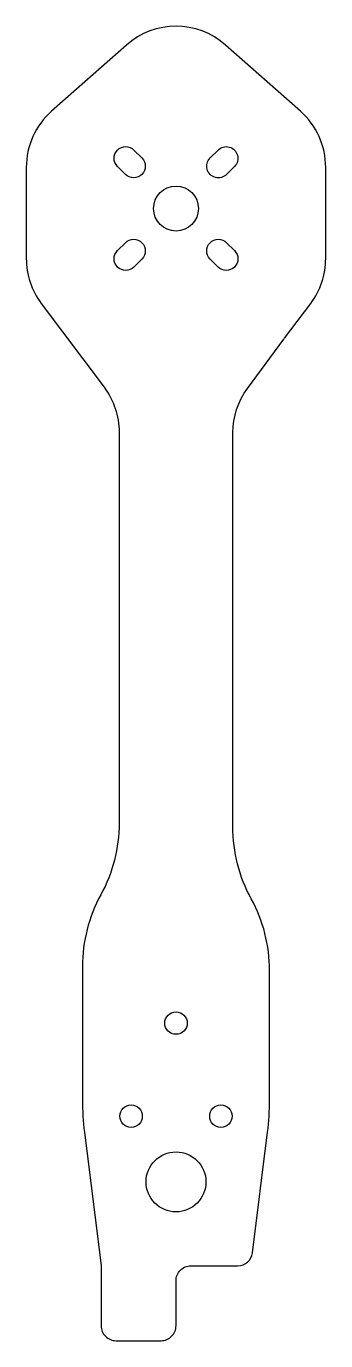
# Model space of a CAD drawing. Header units: inches. Extents: x -0.79 to 0.79, y -5.39 to 1.52.
import ezdxf

# ---------------------------------------------------------------- set-up
doc = ezdxf.new("R2010")
doc.units = ezdxf.units.IN
doc.header["$MEASUREMENT"] = 0

msp = doc.modelspace()

# ---------------------------------------------------------------- linework, layer by layer
for points in [[(0.2992, -2.687), (0.2992, -0.6149, -0.16051), (0.3763, -0.3809), (0.5676, -0.1221, -0.003446), (0.5709, -0.1177), (0.7087, 0.066, 0.162278), (0.7874, 0.3022), (0.7874, 0.781, 0.214838), (0.6546, 1.0759), (0.2609, 1.4242, 0.378866), (-0.2609, 1.4242), (-0.6546, 1.0759, 0.214838), (-0.7874, 0.781), (-0.7874, 0.3022, 0.162278), (-0.7087, 0.066), (-0.378, -0.375, -0.162278), (-0.2992, -0.6112), (-0.2992, -2.6661, -0.125699), (-0.3957, -3.0438, 0.125699), (-0.4921, -3.4214), (-0.4921, -4.1217, 0.031099), (-0.4815, -4.2926), (-0.3937, -4.9949), (-0.3937, -5.3099, 0.414214), (-0.315, -5.3886), (-0.0787, -5.3886, 0.414214), (0, -5.3099), (0, -5.0736, -0.414214), (0.0787, -4.9949), (0.3242, -4.9949, 0.378242), (0.4023, -4.9259), (0.4815, -4.2926, 0.031099), (0.4921, -4.1217), (0.4921, -3.4422, 0.125699), (0.3957, -3.0646, -0.125699)], [(-0.1796, 0.8305, -1), (-0.2659, 0.7442), (-0.3076, 0.786, -1), (-0.2213, 0.8723)], [(0.2213, 0.8723, -1), (0.3076, 0.786), (0.2659, 0.7442, -1), (0.1796, 0.8305)], [(-0.2213, 0.257, -1), (-0.3076, 0.3433), (-0.2659, 0.3851, -1), (-0.1796, 0.2988)], [(0.3076, 0.3433, -1), (0.2213, 0.257), (0.1796, 0.2988, -1), (0.2659, 0.3851)]]:
    msp.add_lwpolyline(points, format="xyb", close=True)
for centre, radius in [((0, 0.5647), 0.1181), ((0, -3.7183), 0.0591), ((-0.2362, -4.2075), 0.0591), ((0.2362, -4.2075), 0.0591), ((0, -4.5534), 0.1575)]:
    msp.add_circle(centre, radius)

doc.saveas('drawing.dxf')
